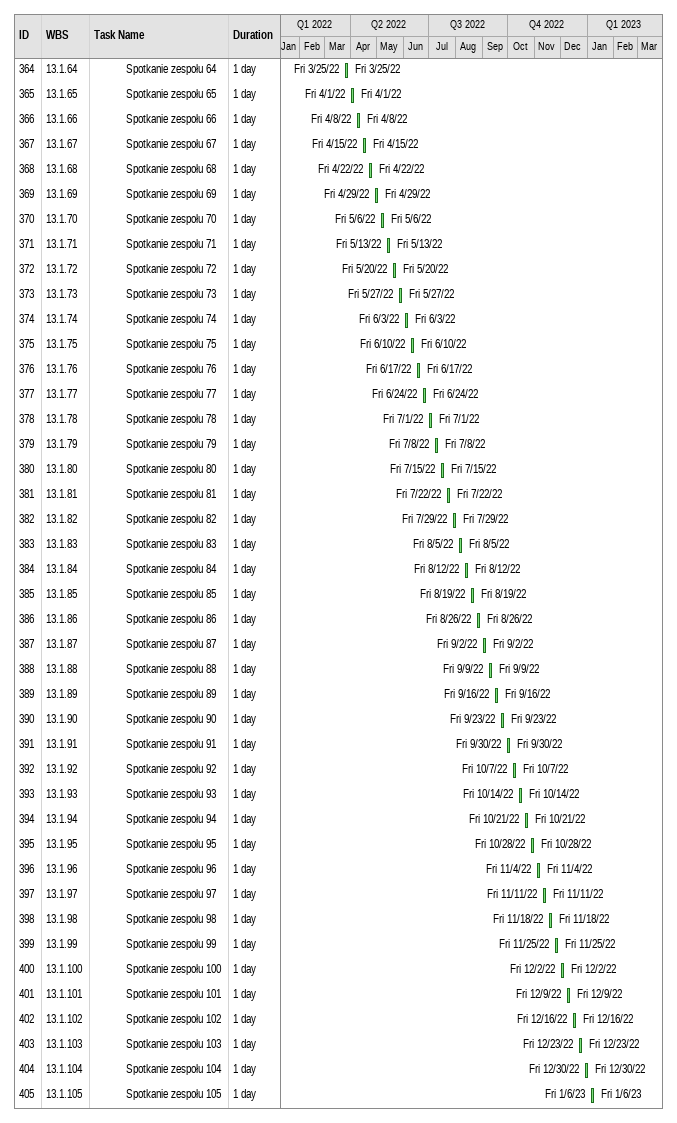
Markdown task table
| ID | WBS | Task | Duration | Start | Finish |
|---|---|---|---|---|---|
| 364 | 13.1.64 | Spotkanie zespołu 64 | 1d | 2022-03-25 | 2022-03-25 |
| 365 | 13.1.65 | Spotkanie zespołu 65 | 1d | 2022-04-01 | 2022-04-01 |
| 366 | 13.1.66 | Spotkanie zespołu 66 | 1d | 2022-04-08 | 2022-04-08 |
| 367 | 13.1.67 | Spotkanie zespołu 67 | 1d | 2022-04-15 | 2022-04-15 |
| 368 | 13.1.68 | Spotkanie zespołu 68 | 1d | 2022-04-22 | 2022-04-22 |
| 369 | 13.1.69 | Spotkanie zespołu 69 | 1d | 2022-04-29 | 2022-04-29 |
| 370 | 13.1.70 | Spotkanie zespołu 70 | 1d | 2022-05-06 | 2022-05-06 |
| 371 | 13.1.71 | Spotkanie zespołu 71 | 1d | 2022-05-13 | 2022-05-13 |
| 372 | 13.1.72 | Spotkanie zespołu 72 | 1d | 2022-05-20 | 2022-05-20 |
| 373 | 13.1.73 | Spotkanie zespołu 73 | 1d | 2022-05-27 | 2022-05-27 |
| 374 | 13.1.74 | Spotkanie zespołu 74 | 1d | 2022-06-03 | 2022-06-03 |
| 375 | 13.1.75 | Spotkanie zespołu 75 | 1d | 2022-06-10 | 2022-06-10 |
| 376 | 13.1.76 | Spotkanie zespołu 76 | 1d | 2022-06-17 | 2022-06-17 |
| 377 | 13.1.77 | Spotkanie zespołu 77 | 1d | 2022-06-24 | 2022-06-24 |
| 378 | 13.1.78 | Spotkanie zespołu 78 | 1d | 2022-07-01 | 2022-07-01 |
| 379 | 13.1.79 | Spotkanie zespołu 79 | 1d | 2022-07-08 | 2022-07-08 |
| 380 | 13.1.80 | Spotkanie zespołu 80 | 1d | 2022-07-15 | 2022-07-15 |
| 381 | 13.1.81 | Spotkanie zespołu 81 | 1d | 2022-07-22 | 2022-07-22 |
| 382 | 13.1.82 | Spotkanie zespołu 82 | 1d | 2022-07-29 | 2022-07-29 |
| 383 | 13.1.83 | Spotkanie zespołu 83 | 1d | 2022-08-05 | 2022-08-05 |
| 384 | 13.1.84 | Spotkanie zespołu 84 | 1d | 2022-08-12 | 2022-08-12 |
| 385 | 13.1.85 | Spotkanie zespołu 85 | 1d | 2022-08-19 | 2022-08-19 |
| 386 | 13.1.86 | Spotkanie zespołu 86 | 1d | 2022-08-26 | 2022-08-26 |
| 387 | 13.1.87 | Spotkanie zespołu 87 | 1d | 2022-09-02 | 2022-09-02 |
| 388 | 13.1.88 | Spotkanie zespołu 88 | 1d | 2022-09-09 | 2022-09-09 |
| 389 | 13.1.89 | Spotkanie zespołu 89 | 1d | 2022-09-16 | 2022-09-16 |
| 390 | 13.1.90 | Spotkanie zespołu 90 | 1d | 2022-09-23 | 2022-09-23 |
| 391 | 13.1.91 | Spotkanie zespołu 91 | 1d | 2022-09-30 | 2022-09-30 |
| 392 | 13.1.92 | Spotkanie zespołu 92 | 1d | 2022-10-07 | 2022-10-07 |
| 393 | 13.1.93 | Spotkanie zespołu 93 | 1d | 2022-10-14 | 2022-10-14 |
| 394 | 13.1.94 | Spotkanie zespołu 94 | 1d | 2022-10-21 | 2022-10-21 |
| 395 | 13.1.95 | Spotkanie zespołu 95 | 1d | 2022-10-28 | 2022-10-28 |
| 396 | 13.1.96 | Spotkanie zespołu 96 | 1d | 2022-11-04 | 2022-11-04 |
| 397 | 13.1.97 | Spotkanie zespołu 97 | 1d | 2022-11-11 | 2022-11-11 |
| 398 | 13.1.98 | Spotkanie zespołu 98 | 1d | 2022-11-18 | 2022-11-18 |
| 399 | 13.1.99 | Spotkanie zespołu 99 | 1d | 2022-11-25 | 2022-11-25 |
| 400 | 13.1.100 | Spotkanie zespołu 100 | 1d | 2022-12-02 | 2022-12-02 |
| 401 | 13.1.101 | Spotkanie zespołu 101 | 1d | 2022-12-09 | 2022-12-09 |
| 402 | 13.1.102 | Spotkanie zespołu 102 | 1d | 2022-12-16 | 2022-12-16 |
| 403 | 13.1.103 | Spotkanie zespołu 103 | 1d | 2022-12-23 | 2022-12-23 |
| 404 | 13.1.104 | Spotkanie zespołu 104 | 1d | 2022-12-30 | 2022-12-30 |
| 405 | 13.1.105 | Spotkanie zespołu 105 | 1d | 2023-01-06 | 2023-01-06 |
